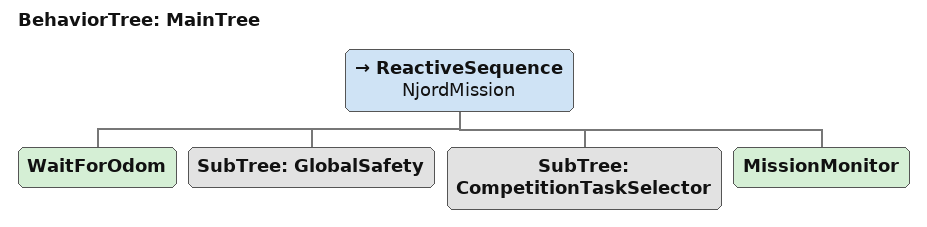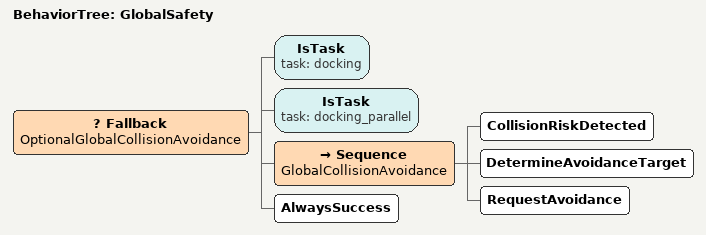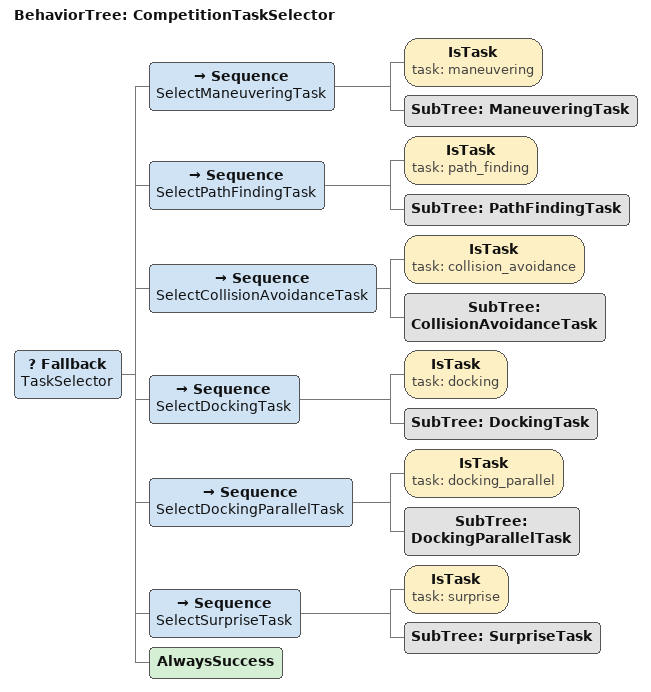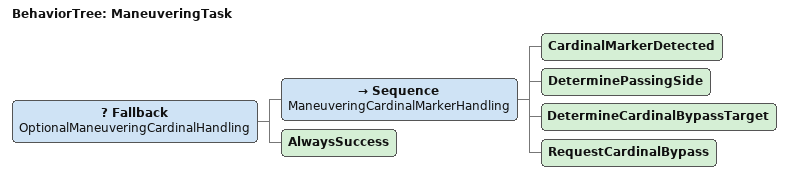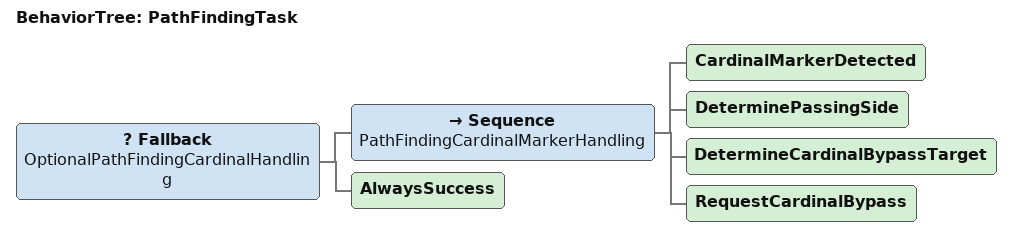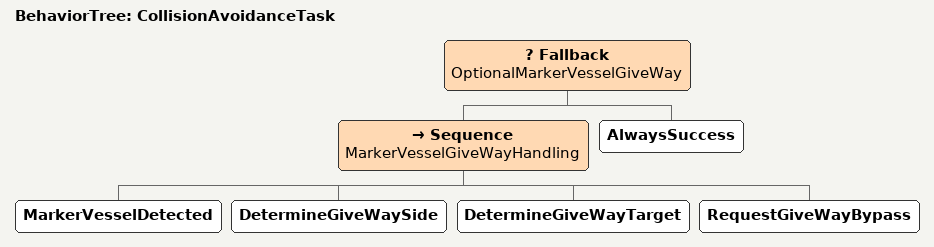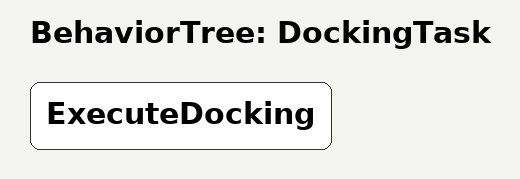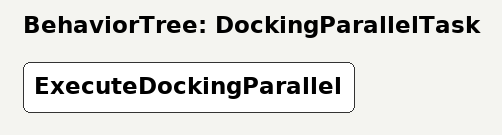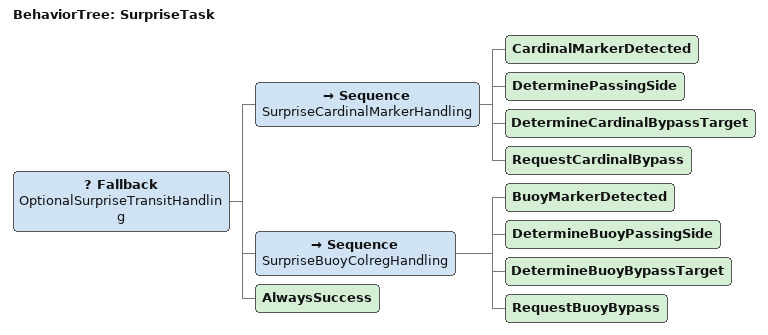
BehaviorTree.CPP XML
<root BTCPP_format="4" main_tree_to_execute="MainTree">

  <BehaviorTree ID="MainTree">
    <ReactiveSequence name="NjordMission">
      <WaitForOdom/>
      <SubTree ID="GlobalSafety"/>
      <SubTree ID="CompetitionTaskSelector"/>
      <MissionMonitor/>
    </ReactiveSequence>
  </BehaviorTree>

  <BehaviorTree ID="GlobalSafety">
    <Fallback name="OptionalGlobalCollisionAvoidance">

      <IsTask task="docking"/>
      <IsTask task="docking_parallel"/>

      <Sequence name="GlobalCollisionAvoidance">
        <CollisionRiskDetected/>
        <DetermineAvoidanceTarget/>
        <RequestAvoidance/>
      </Sequence>

      <AlwaysSuccess/>
    </Fallback>
  </BehaviorTree>

  <BehaviorTree ID="CompetitionTaskSelector">
    <Fallback name="TaskSelector">

      <Sequence name="SelectManeuveringTask">
        <IsTask task="maneuvering"/>
        <SubTree ID="ManeuveringTask"/>
      </Sequence>

      <Sequence name="SelectPathFindingTask">
        <IsTask task="path_finding"/>
        <SubTree ID="PathFindingTask"/>
      </Sequence>

      <Sequence name="SelectCollisionAvoidanceTask">
        <IsTask task="collision_avoidance"/>
        <SubTree ID="CollisionAvoidanceTask"/>
      </Sequence>

      <Sequence name="SelectDockingTask">
        <IsTask task="docking"/>
        <SubTree ID="DockingTask"/>
      </Sequence>

      <Sequence name="SelectDockingParallelTask">
        <IsTask task="docking_parallel"/>
        <SubTree ID="DockingParallelTask"/>
      </Sequence>

      <Sequence name="SelectSurpriseTask">
        <IsTask task="surprise"/>
        <SubTree ID="SurpriseTask"/>
      </Sequence>

      <AlwaysSuccess/>
    </Fallback>
  </BehaviorTree>

  <BehaviorTree ID="ManeuveringTask">
    <Fallback name="OptionalManeuveringCardinalHandling">
      <Sequence name="ManeuveringCardinalMarkerHandling">
        <CardinalMarkerDetected/>
        <DeterminePassingSide/>
        <DetermineCardinalBypassTarget/>
        <RequestCardinalBypass/>
      </Sequence>
      <AlwaysSuccess/>
    </Fallback>
  </BehaviorTree>

  <BehaviorTree ID="PathFindingTask">
    <Fallback name="OptionalPathFindingCardinalHandling">
      <Sequence name="PathFindingCardinalMarkerHandling">
        <CardinalMarkerDetected/>
        <DeterminePassingSide/>
        <DetermineCardinalBypassTarget/>
        <RequestCardinalBypass/>
      </Sequence>
      <AlwaysSuccess/>
    </Fallback>
  </BehaviorTree>

  <BehaviorTree ID="CollisionAvoidanceTask">
    <Fallback name="OptionalMarkerVesselGiveWay">
      <Sequence name="MarkerVesselGiveWayHandling">
        <MarkerVesselDetected/>
        <DetermineGiveWaySide/>
        <DetermineGiveWayTarget/>
        <RequestGiveWayBypass/>
      </Sequence>
      <AlwaysSuccess/>
    </Fallback>
  </BehaviorTree>

  <BehaviorTree ID="DockingTask">
    <ExecuteDocking/>
  </BehaviorTree>

  <BehaviorTree ID="DockingParallelTask">
    <ExecuteDockingParallel/>
  </BehaviorTree>

  <BehaviorTree ID="SurpriseTask">
    <Fallback name="OptionalSurpriseTransitHandling">
      <Sequence name="SurpriseCardinalMarkerHandling">
        <CardinalMarkerDetected/>
        <DeterminePassingSide/>
        <DetermineCardinalBypassTarget/>
        <RequestCardinalBypass/>
      </Sequence>
      <Sequence name="SurpriseBuoyColregHandling">
        <BuoyMarkerDetected/>
        <DetermineBuoyPassingSide/>
        <DetermineBuoyBypassTarget/>
        <RequestBuoyBypass/>
      </Sequence>
      <AlwaysSuccess/>
    </Fallback>
  </BehaviorTree>

</root>
